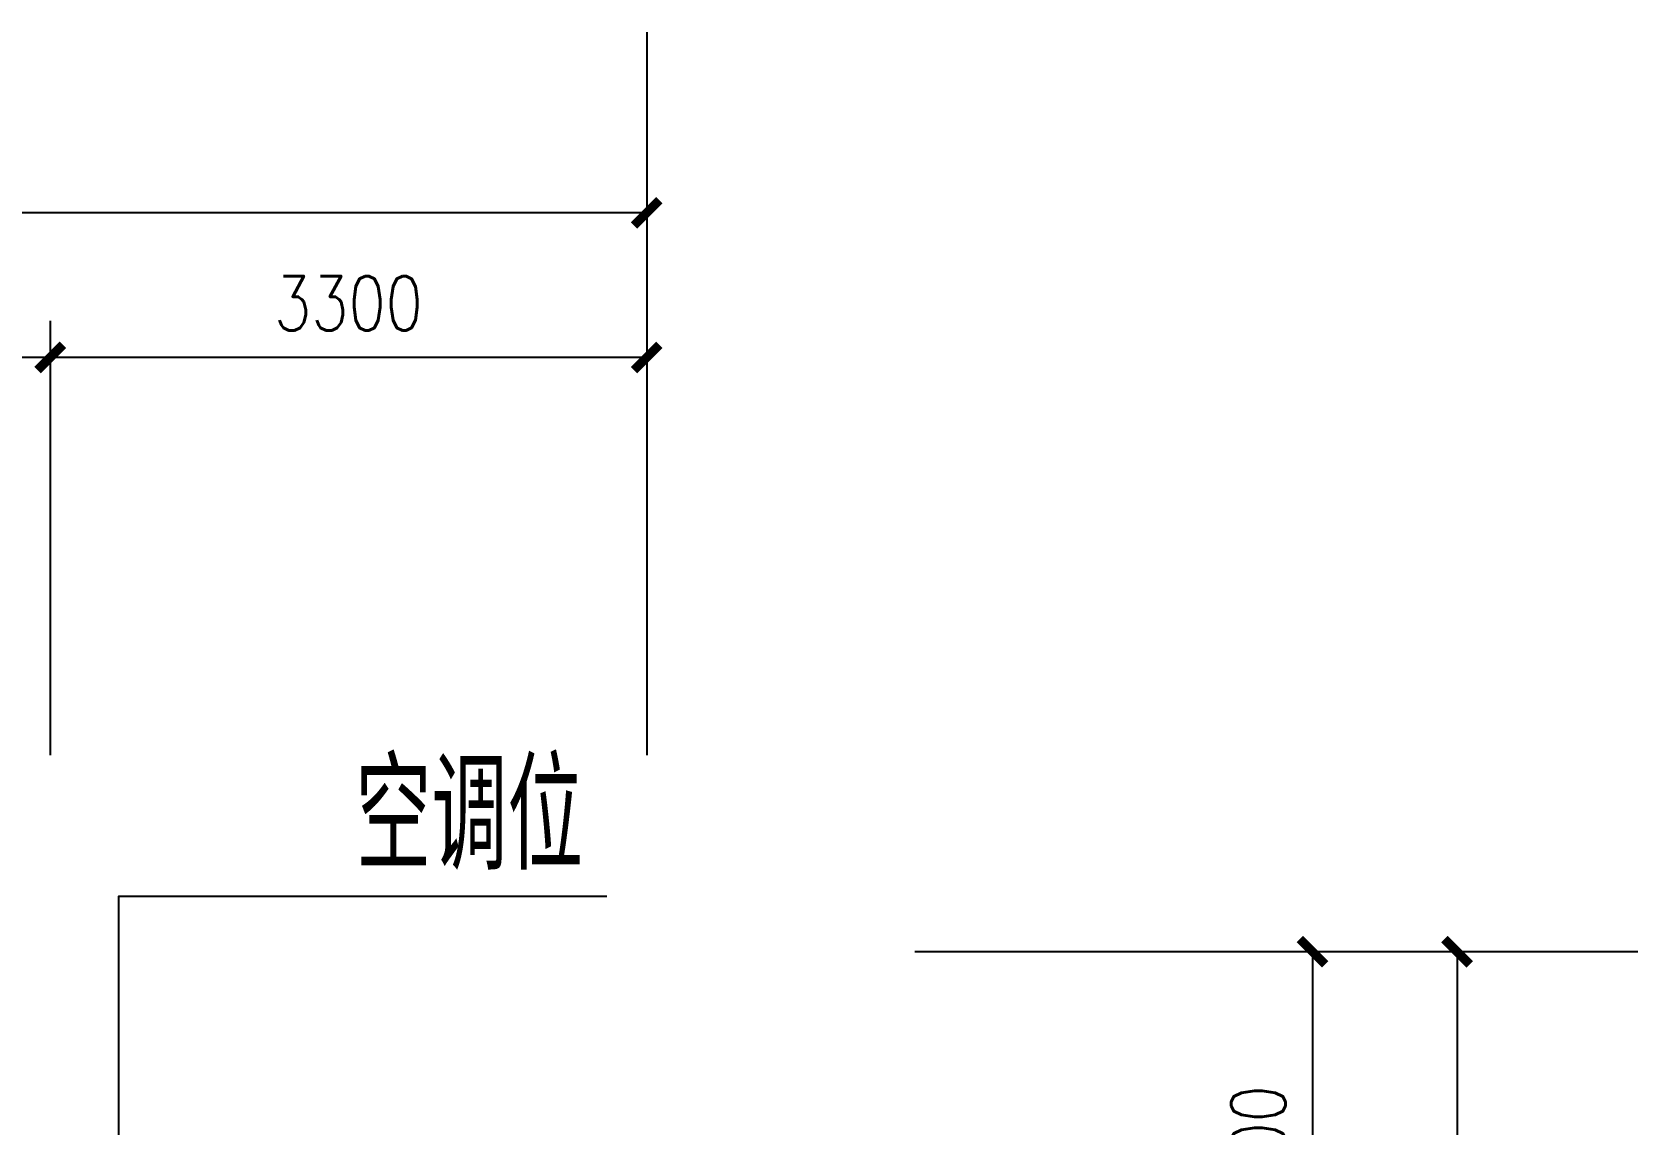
# Model space of a CAD drawing. Header units: millimetres. Extents: x 1143 to 39838, y 578 to 35727.
# Drawn here: x 28889 to 37773, y 29681 to 35727 of the extents above; entities that cross this region are included whole.
import ezdxf

# ---------------------------------------------------------------- set-up
doc = ezdxf.new("R2010")
doc.units = ezdxf.units.MM
for name, color, linetype in [('3', 7, 'Continuous'), ('AXIS', 3, 'Continuous'), ('JJ', 8, 'Continuous'), ('PUB_WINDW', 7, 'Continuous'), ('T', 7, 'Continuous')]:
    doc.layers.add(name, color=color, linetype=linetype)
doc.styles.add('DIM_FONT', font='SIMPLEX', dxfattribs={"width": 0.8})
doc.styles.add('HZ', font='txt', dxfattribs={"width": 0.7, "height": 5, "bigfont": 'hztxt'})
doc.styles.get("Standard").update_dxf_attribs({"font": 'arial.ttf'})
doc.dimstyles.new('AXIS', dxfattribs={"dimtxt": 300, "dimasz": 1, "dimexe": 250, "dimexo": 300, "dimgap": 0.09, "dimtad": 1, "dimdec": 0, "dimzin": 0, "dimdsep": 46, "dimtxsty": 'DIM_FONT', "dimblk": '_DIMX', "dimcen": 0.09, "dimse1": 1, "dimse2": 1, "dimclrt": 7, "dimadec": 0, "dimazin": 0, "dimtfac": 1, "dimtdec": 0, "dimtix": 1, "dimtmove": 2, "dimatfit": 3, "dimldrblk": '_DIMX', "dimfxl": 1, "dimtolj": 1, "dimtzin": 0, "dimarcsym": 0})

# ---------------------------------------------------------------- blocks, each defined once
blk = doc.blocks.new('_DIMX')
at = {"const_width": 50}
blk.add_lwpolyline([(-70, -70), (70, 70)], dxfattribs=at)
blk = doc.blocks.new('*D38')
at = {"color": 0, "linetype": 'ByBlock', "transparency": 16777216}
blk.add_line((635852.8, 387459.4), (635852.8, 385161.4), dxfattribs=at)
at = {"layer": 'DEFPOINTS', "color": 0, "linetype": 'ByBlock', "transparency": 16777216}
for p in [(633652.8, 387460.4), (633652.8, 385160.4), (635852.8, 385160.4)]:
    blk.add_point(p, dxfattribs=at)
at = {"color": 0, "linetype": 'ByBlock', "transparency": 16777216}
for p, rotation in [((635852.8, 387460.4), 90), ((635852.8, 385160.4), 270)]:
    blk.add_blockref('_DIMX', p, dxfattribs=dict(at, rotation=rotation))
at = {"color": 7, "linetype": 'ByBlock', "transparency": 16777216, "insert": (635552.8, 386310.4), "char_height": 300, "attachment_point": 5, "rotation": 90, "style": 'DIM_FONT'}
blk.add_mtext('\\A1;2300', dxfattribs=at)
blk = doc.blocks.new('*D45')
at = {"color": 0, "linetype": 'ByBlock', "transparency": 16777216}
blk.add_line((636652.8, 387459.4), (636652.8, 363161.4), dxfattribs=at)
at = {"layer": 'DEFPOINTS', "color": 0, "linetype": 'ByBlock', "transparency": 16777216}
for p in [(633652.8, 387460.4), (633652.8, 363160.4), (636652.8, 363160.4)]:
    blk.add_point(p, dxfattribs=at)
at = {"color": 0, "linetype": 'ByBlock', "transparency": 16777216}
for p, rotation in [((636652.8, 387460.4), 90), ((636652.8, 363160.4), 270)]:
    blk.add_blockref('_DIMX', p, dxfattribs=dict(at, rotation=rotation))
at = {"color": 7, "linetype": 'ByBlock', "transparency": 16777216, "insert": (636352.8, 375310.4), "char_height": 300, "attachment_point": 5, "rotation": 90, "style": 'DIM_FONT'}
blk.add_mtext('\\A1;24300', dxfattribs=at)
blk = doc.blocks.new('*D62')
at = {"color": 0, "linetype": 'ByBlock', "transparency": 16777216}
blk.add_line((632167.8, 391548.4), (603969.8, 391548.4), dxfattribs=at)
at = {"layer": 'DEFPOINTS', "color": 0, "linetype": 'ByBlock', "transparency": 16777216}
for p in [(603968.8, 391548.4), (603968.8, 388548.4), (632168.8, 388548.4)]:
    blk.add_point(p, dxfattribs=at)
at = {"color": 0, "linetype": 'ByBlock', "transparency": 16777216, "rotation": 180}
blk.add_blockref('_DIMX', (603968.8, 391548.4), dxfattribs=at)
at = {"color": 0, "linetype": 'ByBlock', "transparency": 16777216}
blk.add_blockref('_DIMX', (632168.8, 391548.4), dxfattribs=at)
at = {"color": 7, "linetype": 'ByBlock', "transparency": 16777216, "insert": (618068.8, 391848.4), "char_height": 300, "attachment_point": 5, "style": 'DIM_FONT'}
blk.add_mtext('\\A1;28200', dxfattribs=at)
blk = doc.blocks.new('*D72')
at = {"color": 0, "linetype": 'ByBlock', "transparency": 16777216}
blk.add_line((632167.8, 390748.4), (628869.8, 390748.4), dxfattribs=at)
at = {"layer": 'DEFPOINTS', "color": 0, "linetype": 'ByBlock', "transparency": 16777216}
for p in [(628868.8, 390748.4), (628868.8, 388548.4), (632168.8, 388548.4)]:
    blk.add_point(p, dxfattribs=at)
at = {"color": 0, "linetype": 'ByBlock', "transparency": 16777216, "rotation": 180}
blk.add_blockref('_DIMX', (628868.8, 390748.4), dxfattribs=at)
at = {"color": 0, "linetype": 'ByBlock', "transparency": 16777216}
blk.add_blockref('_DIMX', (632168.8, 390748.4), dxfattribs=at)
at = {"color": 7, "linetype": 'ByBlock', "transparency": 16777216, "insert": (630518.8, 391048.4), "char_height": 300, "attachment_point": 5, "style": 'DIM_FONT'}
blk.add_mtext('\\A1;3300', dxfattribs=at)
blk = doc.blocks.new('*D73')
at = {"color": 0, "linetype": 'ByBlock', "transparency": 16777216}
blk.add_line((628867.8, 390748.4), (624969.8, 390748.4), dxfattribs=at)
at = {"layer": 'DEFPOINTS', "color": 0, "linetype": 'ByBlock', "transparency": 16777216}
for p in [(624968.8, 390748.4), (624968.8, 388548.4), (628868.8, 388548.4)]:
    blk.add_point(p, dxfattribs=at)
at = {"color": 0, "linetype": 'ByBlock', "transparency": 16777216, "rotation": 180}
blk.add_blockref('_DIMX', (624968.8, 390748.4), dxfattribs=at)
at = {"color": 0, "linetype": 'ByBlock', "transparency": 16777216}
blk.add_blockref('_DIMX', (628868.8, 390748.4), dxfattribs=at)
at = {"color": 7, "linetype": 'ByBlock', "transparency": 16777216, "insert": (626918.8, 391048.4), "char_height": 300, "attachment_point": 5, "style": 'DIM_FONT'}
blk.add_mtext('\\A1;3900', dxfattribs=at)
blk = doc.blocks.new('1T4F81聚福元')
at = {"layer": '3'}
blk.add_arc((47.9, -11834.2), 12534.3, 68.70508, 90.22077, dxfattribs=at)
at = {"layer": 'AXIS'}
for p, q in [((7100, 6288), (7100, 2288)), ((3800, 4690.2), (3800, 2288)), ((12584, 1200), (8584, 1200))]:
    blk.add_line(p, q, dxfattribs=at)
blk.add_lwpolyline([(6880.3, 1505.4), (4177.9, 1505.4), (4177.9, -412.2)], dxfattribs=at)
at = {"style": 'DIM_FONT', "oblique": -180, "text_generation_flag": 4, "width": 0.8, "flags": 9}
for tag, p, rotation in [('XSIZE', (1326.3, -15051.1), 135), ('YSIZE', (1326.3, -15051.1), 135), ('XSIZE', (3900.1, -18100), 45), ('YSIZE', (3900.1, -18100), 45)]:
    blk.add_attdef(tag, p, '', height=0.5, rotation=rotation, dxfattribs=at)
at = {"layer": 'JJ', "oblique": -180, "text_generation_flag": 4, "width": 0.8, "flags": 9}
for p in [(1764.7, -14093.6), (2339, -19893.8)]:
    blk.add_attdef('XSIZE', p, '', height=0.441, dxfattribs=at)
blk.add_attdef('XSIZE', (-13521.8, -18540), '', height=0.441, rotation=90, dxfattribs=at)
at = {"layer": 'T', "style": 'HZ', "width": 0.7}
blk.add_text('空调位', height=600, dxfattribs=at).set_placement((5489.1, 1652.7))
at = {"layer": 'AXIS'}
for p1, p2, distance, picture, middle in [((7100, 2288), (-21100, 2288), -3000, '*D62', (-7000, 5588)), ((7100, 2288), (3800, 2288), -2200, '*D72', (5450, 4788)), ((8584, 1200), (8584, -1100), 2200, '*D38', (10484, 50)), ((8584, 1200), (8584, -23100), 3000, '*D45', (11284, -10950))]:
    dim = blk.add_aligned_dim(p1=p1, p2=p2, distance=distance, dimstyle='AXIS', dxfattribs=at)
    dim.commit()
    dim.dimension.update_dxf_attribs({"geometry": picture, "text_midpoint": middle, "insert": (-625068.8, -386260.4)})
dim = blk.add_linear_dim(base=(-100, 4488), p1=(3800, 2288), p2=(-100, 2288), dimstyle='AXIS', dxfattribs=at)
dim.commit()
dim.dimension.update_dxf_attribs({"geometry": '*D73', "text_midpoint": (1850, 4788), "insert": (-625068.8, -386260.4)})

msp = doc.modelspace()

# ---------------------------------------------------------------- block references
at = {"layer": 'PUB_WINDW'}
msp.add_blockref('1T4F81聚福元', (25189.3, 29439.1), dxfattribs=at)

doc.saveas('drawing.dxf')
